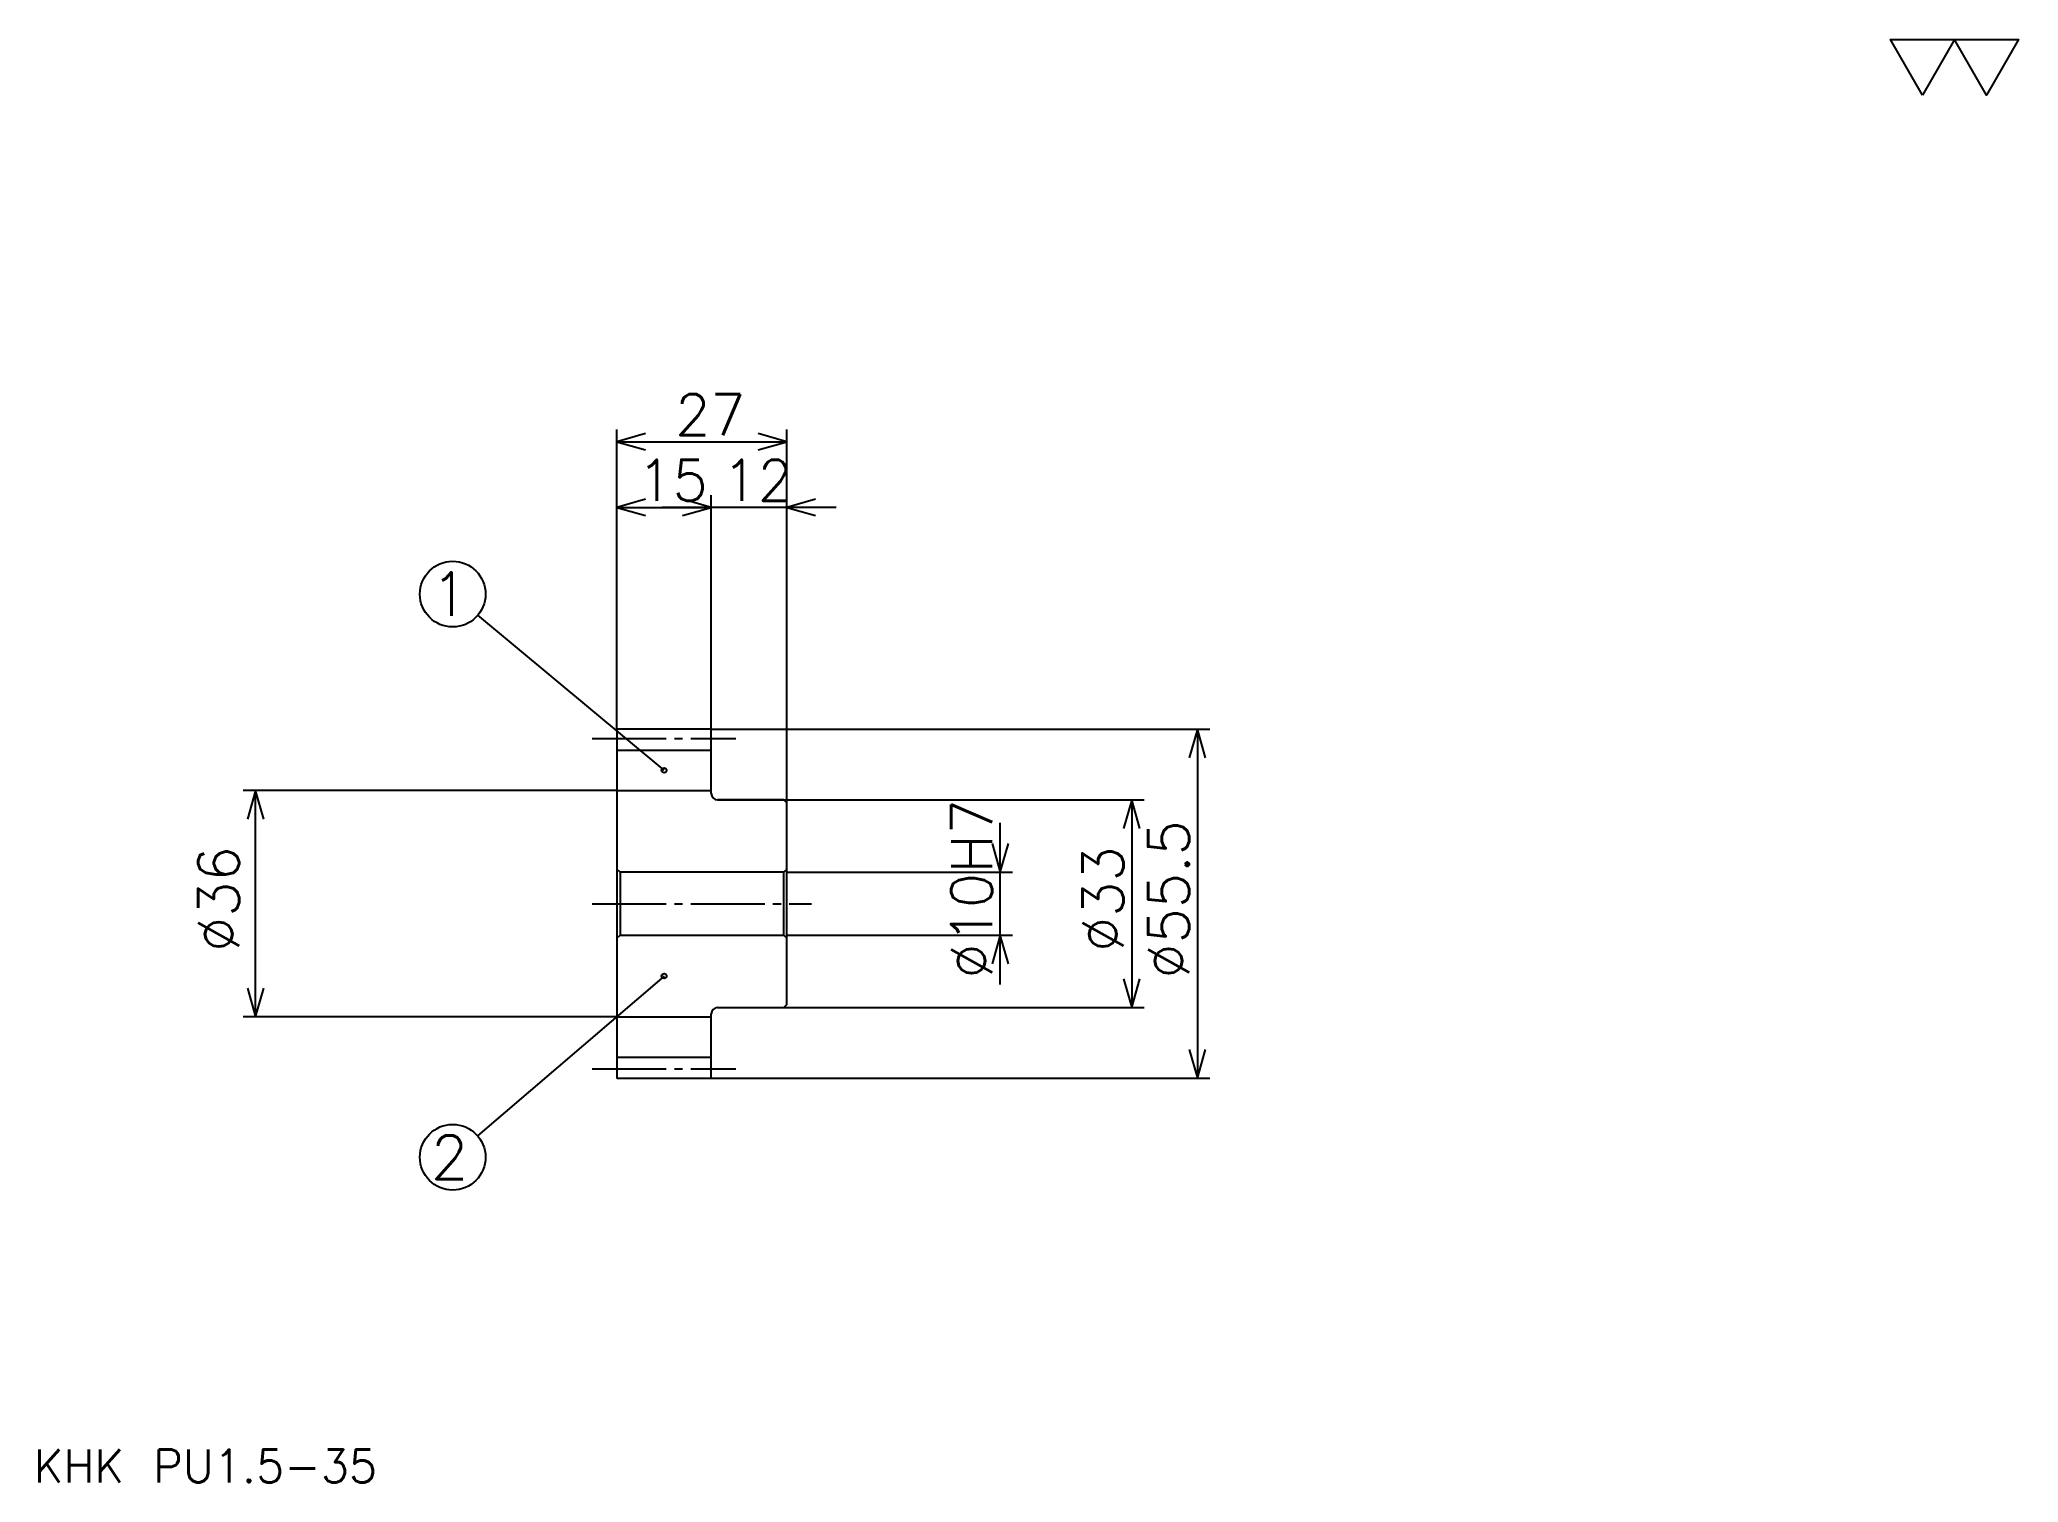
# Model space of a CAD drawing. Extents: x 14 to 328, y 14 to 244.
import ezdxf

# ---------------------------------------------------------------- set-up
doc = ezdxf.new("R2010")
doc.units = 0
doc.linetypes.add('DASHDOT', pattern=[15.652174, 11.73913, -1.304348, 1.304348, -1.304348])
doc.layers.get('0').update_dxf_attribs({"linetype": 'CONTINUOUS'})
doc.layers.add('DASHDOT', color=6, linetype='DASHDOT')
doc.styles.add('KANJI', font='TXT', dxfattribs={"bigfont": 'BIGFONT'})

msp = doc.modelspace()

# ---------------------------------------------------------------- linework, layer by layer
at = {"color": 5}
for p, q in [((105.652168, 134.054352), (105.652168, 181.66304)), ((105.652168, 179.706512), (132.652161, 179.706512)), ((132.652161, 134.054352), (132.652161, 181.66304)), ((120.652168, 134.054352), (120.652168, 171.228256)), ((105.652168, 169.271729), (120.652168, 169.271729)), ((140.478256, 169.271729), (112.82608, 169.271729)), ((113.152168, 127.491844), (83.572716, 152.150482)), ((105.652168, 133.954346), (105.652168, 134.054352)), ((120.55217, 134.054352), (132.652161, 134.054352)), ((120.652168, 133.954346), (120.652168, 134.054352)), ((132.652161, 134.054352), (199.82608, 134.054352)), ((132.652161, 122.304344), (132.652161, 134.054352)), ((197.869568, 134.054352), (197.869568, 78.554344)), ((105.652168, 124.304344), (46.304344, 124.304344)), ((48.260864, 88.304344), (48.260864, 124.304344)), ((121.652168, 122.804344), (132.652161, 122.804344)), ((132.652161, 122.804344), (189.391296, 122.804344)), ((187.434784, 122.804344), (187.434784, 89.804344)), ((166.565216, 93.478256), (166.565216, 119.130432)), ((132.652161, 111.304344), (168.521729, 111.304344)), ((132.652161, 101.304344), (168.521729, 101.304344)), ((113.152168, 94.804344), (83.526657, 69.412689)), ((105.652168, 88.304344), (46.304344, 88.304344)), ((121.652168, 89.804344), (132.652161, 89.804344)), ((132.652161, 89.804344), (189.391296, 89.804344)), ((120.55217, 78.554344), (132.652161, 78.554344)), ((132.652161, 78.554344), (199.82608, 78.554344))]:
    msp.add_line(p, q, dxfattribs=at)
at = {"color": 4}
for p, q in [((105.652168, 130.679352), (120.652168, 130.679352)), ((105.652168, 124.304344), (120.652168, 124.304344)), ((106.152168, 111.304344), (106.152168, 101.304344)), ((132.152161, 111.304344), (132.652161, 111.804344)), ((132.152161, 101.304344), (132.652161, 100.804344)), ((105.652168, 88.304344), (120.652168, 88.304344)), ((105.652168, 81.929344), (120.652168, 81.929344))]:
    msp.add_line(p, q, dxfattribs=at)
at = {"color": 7}
msp.add_lwpolyline([(313.043488, 234.782608), (307.956543, 243.600006), (328.304352, 243.600006), (323.217407, 234.782608), (318.130432, 243.600006), (313.043488, 234.782608)], dxfattribs=at)
at = {"color": 5}
for points in [[(110.217384, 181.010864), (105.652168, 179.706512), (110.217384, 178.402176)], [(128.086945, 178.402176), (132.652161, 179.706512), (128.086945, 181.010864)], [(110.217384, 170.57608), (105.652168, 169.271729), (110.217384, 167.967392)], [(116.086952, 167.967392), (120.652168, 169.271729), (116.086952, 170.57608)], [(116.086952, 167.967392), (120.652168, 169.271729), (116.086952, 170.57608)], [(137.217392, 170.57608), (132.652161, 169.271729), (137.217392, 167.967392)], [(199.173904, 129.48912), (197.869568, 134.054352), (196.565216, 129.48912)], [(49.565212, 119.739128), (48.260864, 124.304344), (46.956516, 119.739128)], [(188.73912, 118.239128), (187.434784, 122.804344), (186.130432, 118.239128)], [(165.260864, 115.86956), (166.565216, 111.304344), (167.869568, 115.86956)], [(167.869568, 96.739128), (166.565216, 101.304344), (165.260864, 96.739128)], [(186.130432, 94.36956), (187.434784, 89.804344), (188.73912, 94.36956)], [(46.956516, 92.86956), (48.260864, 88.304344), (49.565212, 92.86956)], [(196.565216, 83.11956), (197.869568, 78.554344), (199.173904, 83.11956)]]:
    msp.add_lwpolyline(points, dxfattribs=at)
at = {"color": 4}
for points in [[(120.652168, 123.804344), (120.652168, 133.954346), (120.55217, 134.054352), (105.752167, 134.054352), (105.652168, 133.954346), (105.652168, 100.804344)], [(121.652168, 89.804344), (132.152161, 89.804344), (132.652161, 90.304344), (132.652161, 122.304344), (132.152161, 122.804344), (121.652168, 122.804344)], [(105.652168, 100.804344), (106.152168, 101.304344), (132.152161, 101.304344), (132.152161, 111.304344), (106.152168, 111.304344), (105.652168, 111.804344)], [(105.652168, 100.804344), (105.652168, 78.654343), (105.752167, 78.554344), (120.55217, 78.554344), (120.652168, 78.654343), (120.652168, 88.804344)]]:
    msp.add_lwpolyline(points, dxfattribs=at)
at = {"color": 5}
for centre, radius in [((79.565216, 155.491302), 5.217391), ((113.152168, 127.491844), 0.391304), ((113.152168, 94.804344), 0.391304), ((79.565216, 66.017387), 5.217391)]:
    msp.add_circle(centre, radius, dxfattribs=at)
at = {"color": 4}
for centre, start, end in [((121.652168, 123.804344), 180, 270), ((121.652168, 88.804344), 90, 180)]:
    msp.add_arc(centre, 1, start, end, dxfattribs=at)
at = {"layer": 'DASHDOT', "color": 7}
for p, q in [((101.739128, 132.554352), (124.565216, 132.554352)), ((101.739128, 106.304344), (136.565216, 106.304344)), ((101.739128, 80.054344), (124.565216, 80.054344))]:
    msp.add_line(p, q, dxfattribs=at)

# ---------------------------------------------------------------- texts
at = {"color": 7, "style": 'KANJI'}
for s, height, p in [('27', 6.521739, (114.91304, 180.75)), ('15', 6.521739, (108.91304, 170.315216)), ('12', 6.521739, (122.41304, 170.315216)), ('1', 6.956522, (76.086952, 152.013046)), ('2', 6.956522, (76.086952, 62.539127)), ('KHK PU1.5-35', 5.217391, (13.043478, 14.347826))]:
    msp.add_text(s, height=height, dxfattribs=at).set_placement(p)
for s, p in [('%%c10H7', (165.260864, 94.402168)), ('%%c55.5', (196.565216, 94.402176)), ('%%c36', (45.652168, 98.641304)), ('%%c33', (186.130432, 98.641296))]:
    msp.add_text(s, height=6.521739, rotation=90, dxfattribs=at).set_placement(p)

doc.saveas('drawing.dxf')
